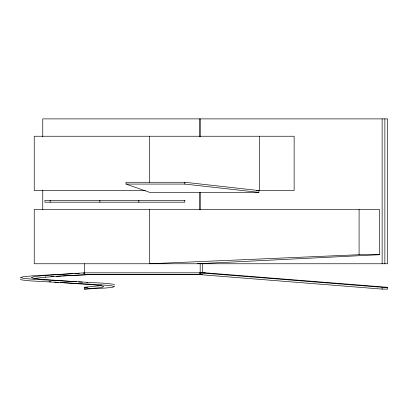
<?xml version="1.0" encoding="UTF-8"?>
<svg xmlns="http://www.w3.org/2000/svg" width="408" height="408" viewBox="0 0 408 408"><rect width="100%" height="100%" fill="white"/><g stroke="black" fill="none" stroke-linecap="round" stroke-linejoin="round"><path stroke-width="0.61" d="M125.99 184.079L126.016 182.269L184.829 182.269L258.927 190.572L258.907 192.382L149.68 192.382L125.99 184.079L184.809 184.079L258.907 192.382M184.809 184.079L184.829 182.269M114.378 284.988L114.362 284.565L112.766 284.141L104.739 283.264L34.757 279.388L23.848 278.424L20.4 277.522L23.475 276.7L32.451 275.849L73.032 273.64M20.604 279.133L20.594 279.556L22.165 279.98L30.503 280.888L100.108 284.733L111.068 285.697L114.566 286.6L112.302 287.309L105.514 288.043L84.41 289.094L84.41 287.283L101.822 285.529M33.956 278.455C52.382 276.298 70.967 275.375 89.485 274.599M84.41 289.094L99.134 287.762L102.576 287.166L103.703 286.574L101.337 285.753L94.136 284.876L60.583 282.53M45.094 276.869L45.604 276.838M89.485 274.604L62.648 275.961M83.14 273.136L84.227 273.074M50.873 276.558L53.606 276.415M197.345 263.762L379.409 254.709L379.409 209.431L34.236 209.431L34.236 263.762L387.6 263.762L387.6 118.886L42.758 118.886L42.758 136.675M79.274 273.329L74.746 273.559M56.391 276.272L61.501 276.017M379.409 254.709L359.091 254.709L149.7 263.762L149.7 209.431M205.25 272.814L84.42 272.83L84.405 274.64L200.175 274.666L200.175 272.855L205.25 272.814L387.6 287.303L387.6 289.114L382.138 289.114L199.792 274.625L199.792 272.814L382.138 287.303L387.6 287.303M200.175 274.666L202.077 274.65M145.325 190.572L34.236 190.572L34.236 136.241L294.142 136.241L294.142 190.572L256.331 190.572M84.726 272.794L42.386 275.68L34.129 276.614L31.268 277.522L33.293 278.312L39.882 279.159L69.875 281.311M202.22 274.625L84.41 274.604L84.42 263.762M84.41 287.283L87.898 287.283M70.319 281.341L76.449 281.734M58.849 282.413L54.606 282.132M78.586 281.877L82.314 282.132M50.954 281.877L49.011 281.734M86.629 282.443L87.746 282.53M384.871 118.886L384.871 263.762M382.138 118.886L382.138 263.762M382.138 287.303L382.138 289.114M359.091 209.431L359.091 254.709M259.508 136.241L259.508 190.572M202.715 263.762L202.715 272.83M200.175 118.886L200.175 136.675M200.175 192.596L200.175 209.753M200.175 263.762L200.175 272.83M199.792 118.886L199.792 136.675M199.792 192.596L199.792 209.753M149.7 136.241L149.7 182.361M138.858 200.379L138.858 202.19M99.873 200.379L99.873 202.19M50.143 200.379L50.143 202.19M42.758 190.052L42.758 209.753M184.829 200.379L44.9 200.379L44.9 202.19L184.829 202.19L184.829 200.379"/></g></svg>
